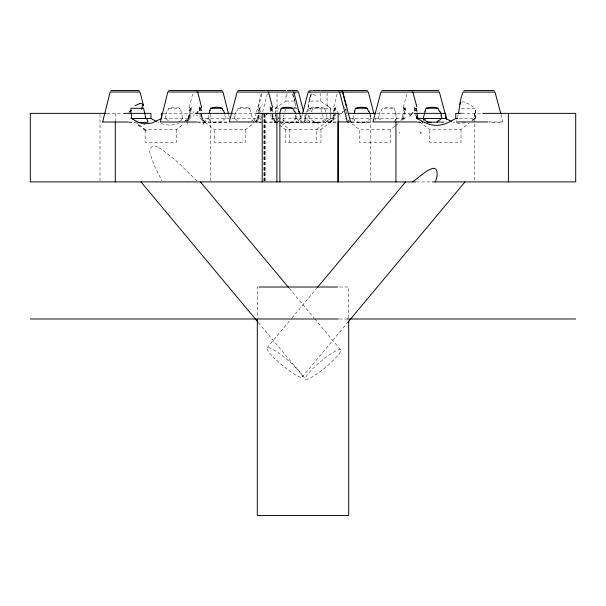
<?xml version="1.0" encoding="UTF-8"?>
<svg xmlns="http://www.w3.org/2000/svg" width="606" height="606" viewBox="0 0 606 606"><rect width="100%" height="100%" fill="white"/><g stroke="black" fill="none" stroke-linecap="round" stroke-linejoin="round"><path stroke-width="0.45" stroke-dasharray="3.03 2.27" d="M415.33 115.905L415.33 114.208M275.26 113.822L275.26 108.254L285.865 101.058L286.047 95.945M475.195 118.458L475.301 109.004L475.301 118.458L472.445 120.655M330.732 112.08L330.831 108.254A29.065 1.25 34.2 0 1 327.157 105.724M294.963 103.225L294.872 101.566M330.641 114.632L330.49 118.458L325.18 122.389A3.272 0.424 -38.5 0 0 325.24 122.45M187.163 121.298L190.86 118.458L190.86 108.254C187.436 105.823 191.829 108.633 190.261 110.087M190.413 108.254L189.496 118.458L187.315 120.73M279.51 125.048L285.221 129.434L320.96 129.434L335.239 118.458L335.239 108.254C331.838 105.838 336.216 108.633 334.641 110.08M334.8 108.254L334.429 112.436M404.338 110.701L404.55 108.254L403.573 118.458L401.687 120.397L403.573 118.458L403.899 115.261M189.86 114.61L189.739 115.913M256.224 121.329L259.966 118.458L259.966 108.254C256.906 105.133 261.11 110.906 259.02 112.428M189.678 116.564L189.496 118.458M259.194 110.709L259.429 108.254M334.224 114.61L334.103 115.913M331.717 120.685L333.845 118.458L334.353 113.299M334.035 116.557L333.845 118.458M256.33 120.647L255.77 121.268L258.383 118.458L258.929 113.292M258.724 115.261L258.383 118.458M189.663 110.087L188.648 118.458L186.428 121.155M189.587 110.716L189.875 108.254L190.845 108.254M188.958 115.913L189.117 114.61M188.648 118.458L188.883 116.564M258.414 113.292L259.035 108.254L259.951 108.254M259.035 108.254L258.732 110.709M258.08 115.913L258.164 115.261M333.989 110.08L332.921 118.458L330.111 122.048L331.474 122.495M333.906 110.709L334.217 108.254L335.224 108.254M257.997 116.557L257.755 118.458L255.406 121.268L255.724 120.867M257.755 118.458L258.3 114.155M333.247 115.913L333.414 114.61M332.921 118.458L333.08 117.2M403.748 108.853L403.831 108.254L404.944 108.254L404.959 118.458L401.642 121.011M403.831 108.254L402.414 118.458L400.831 120.397M402.679 116.557L402.414 118.458M207.934 118.412L208.873 114.466M278.404 118.458L278.79 116.806M283.131 121.98L283.108 118.329L284.047 114.481M283.078 118.458L283.934 119.003M352.866 118.428L353.874 114.299M458.144 114.632L457.689 116.541M189.284 107.232L192.92 92.869M254.209 121.147L255.876 114.473M261.353 116.973L260.103 121.98L260.55 122.344M306.477 113.027L304.22 121.98L305.757 122.495M306.704 112.133L311.673 92.907M256.512 111.951L261.459 92.862M262.618 111.951L267.352 93.68M302.303 114.466L300.387 121.957L301.955 122.495M333.656 107.239L337.39 92.907M310.499 108.254L309.507 112.08M308.848 114.632L307.848 118.458M258.398 107.217L262.209 92.938M304.924 121.957L305.636 122.442M501.026 114.458L502.859 122.147L489.307 122.495M309.977 97.414L309.007 101.058L320.347 101.058L330.921 108.254L330.921 118.458L316.643 129.434L316.643 142.236M403.346 107.239L407.224 92.968M310.083 97.028L311.128 93.21M309.772 98.172L311.181 92.945M284.699 112.133L285.184 110.557M164.968 118.458L166.271 114.61M309.075 118.458L310.416 114.61M234.083 118.458L235.211 115.261M305.136 118.458L306.265 115.261M378.212 118.458L379.364 115.261M167.741 110.716L168.794 108.254L171.142 107.52M311.666 111.345L313.014 108.254L315.938 107.421M236.726 111.345L238.097 108.254L240.544 107.504M307.787 111.345L309.158 108.254L311.643 107.497M380.924 111.345L382.333 108.254L394.052 108.254L390.908 107.489A16.567 11.567 29.6 0 0 385.136 107.459L382.515 108.186M330.323 122.207L332.141 120.23M330.134 121.98L331.081 120.685M186.284 121.351L187.118 120.268M267.064 347.836L291.251 318.854M291.857 318.127L316.65 288.418M302.243 376.985L347.018 323.316M186.731 121.351L187.981 120.026M331.512 120.897L330.497 121.98M135.168 121.753L145.16 129.434L176.573 129.434L183.716 123.95M199.988 114.208L199.988 118.458L214.266 129.434L245.68 129.434L252.823 123.95M352.124 123.95L359.267 129.434L390.681 129.434L394.968 126.146M395.68 125.594L399.248 122.851M419.61 121.753L429.609 129.434L461.022 129.434L469.589 122.851M277.025 107.141L275.412 108.254L275.525 112.08M396.892 118.579L395.089 119.7M327.255 118.534L325.52 119.609M182.762 118.564L180.974 119.655M188.905 118.518L189.004 113.36M188.701 118.64L188.087 118.996M187.883 119.117L184.126 121.155M204.987 122.245L203.684 122.495M292.903 121.957L292.372 122.086M297.584 122.556A3.189 2.015 15.3 0 0 298.144 122.48L298.644 121.98M297.182 121.98L296.796 122.071M366.971 121.98L366.585 122.071M465.249 122.73L459.083 123.382L452.879 122.026M221.478 122.011L215.198 122.011M419.208 122.495L420.45 122.291L420.064 121.942M274.738 122.495L275.844 122.336M300.053 122.495L301.621 121.957L299.781 114.807M304.629 122.495L306.166 121.98L304.288 114.473M291.857 122.162L286.343 122.162M315.597 122.162L310.083 122.162M296.205 122.154L291.228 122.17M365.994 122.154L361.009 122.17M319.218 122.17L317.809 122.26M318.574 122.223L314.234 122.154M317.703 122.268L315.014 122.223M365.213 122.223L361.653 122.223M285.865 101.058L294.751 101.058M168.794 108.254L180.096 108.254L177.164 107.52M238.097 108.254L249.589 108.254A45.586 40.663 -73.6 0 1 249.93 109.156M275.26 108.254L279.874 108.254M293.668 108.254L296.66 108.254M309.158 108.254L330.921 108.254M461.431 108.254L475.301 108.254L469.105 104.217L464.953 102.24M106.792 113.36L122.647 113.36M163.408 113.36L194.647 113.36M233.234 113.36L255.073 113.36M339.269 113.36L343.943 113.36M346.071 113.36L347.193 113.36M376.25 113.36L412.83 113.36M461.674 113.36L481.687 113.36M164.105 118.458L190.86 118.458M199.988 118.458L259.966 118.458M270.943 114.208L270.943 118.458L275.836 118.458M277.654 118.458L335.239 118.458M344.988 118.458L345.488 118.458M349.874 118.458L372.281 118.458M374.978 118.458L404.959 118.458M459.219 118.458L475.301 118.458M259.148 121.98L278.972 121.957M280.222 121.957L337.269 121.98M351.094 121.98L372.251 121.98M417.466 121.942L418.897 121.942M441.244 121.942L447.039 121.942M488.587 121.942L502.972 121.942M128.949 122.011L135.593 122.079M197.427 122.011L228.295 122.011M128.889 122.495L134.691 122.495M197.556 122.495L228.197 122.495M258.83 122.495L278.555 122.495M280.086 122.495L337.171 122.495M351.041 122.495L372.069 122.495M417.261 122.495L421.397 122.495M440.744 122.495L444.872 122.495M416.314 181.906L431.813 181.906M258.345 287.009L257.3 287.009L257.3 318.165M339.58 287.009L348.7 287.009L348.7 318.165M339.269 318.991L346.109 318.991M291.872 122.223L293.622 122.276M309.575 122.086L309.045 121.957M294.455 107.413L296.94 108.073M313.643 122.071L313.257 121.98M321.46 107.512L324.468 108.254M246.634 107.512L249.589 108.254M161.264 123.495L163.87 124.283A29.861 27.02 -90 0 0 175.732 124.419L176.929 124.056A42.481 38.436 -90 0 0 178.679 123.495M159.06 122.647L158.249 122.298A59.547 53.873 90 0 1 157.507 121.965M157.621 147.114C151.515 142.827 147.872 150.515 150.902 155.742A42.147 38.133 90 0 0 151.242 156.931L153.379 162.953A116.973 105.83 90 0 0 155.174 167.18L161.931 180.891M209.873 119.655L208.078 118.564L208.078 122.011M354.707 119.609L352.972 118.534L352.972 121.98M403.513 107.27L404.959 108.254M277.404 120.102L275.26 118.458L275.26 114.208M278.116 120.655L280.26 122.298M280.979 122.851L289.547 129.434L289.547 142.236M270.943 118.458L277.374 123.397M200.987 114.61L201.351 118.458L203.525 120.73M197.048 180.982L177.558 161.946L162.673 150A45.768 41.405 -90 0 0 157.628 147.084M272.321 116.557L272.526 118.458L275.306 121.458M202.866 120.026L204.866 122.185L204.108 121.351M348.298 120.458L349.094 121.306M274.571 120.647L275.753 121.957M272.912 116.557L273.154 118.458L275.783 121.639M201.965 116.564L202.199 118.458L205.055 122.124M289.274 288.342L314.06 318.036M314.665 318.756L340.655 349.897A22.846 3.765 -39.8 0 1 316.029 374.538A22.846 3.765 -39.8 0 1 312.514 368.971A22.846 3.765 -39.8 0 1 340.655 349.897M258.308 322.506L305.477 379.038M203.722 120.268L205.025 122.011A12.991 0.97 47.8 0 1 204.957 122.071M275.185 120.867L275.503 121.268M348.965 120.458L349.617 121.306M369.811 114.61L371.152 118.458M300.008 114.61L301.349 118.458M295.698 115.261L296.826 118.458M224.568 114.61L225.871 118.458M249.914 109.163L252.505 118.458M395.203 111.527L396.907 117.715M325.414 111.042L325.786 112.269M321.884 112.057L320.619 108.254L317.688 107.52A16.324 11.158 30.6 0 0 311.658 107.527M293.372 95.945L293.842 97.664M294.001 98.24L294.607 100.505M326.354 114.299L327.27 118.003M322.513 114.299L323.528 118.458M292.865 93.869L294.781 101.179M375.099 118.397L375.553 120.193M295.736 118.458L294.804 114.632M228.735 114.829L229.394 117.519M182.785 117.837L180.914 110.701A55.26 49.828 -73.6 0 0 180.179 108.224M346.897 115.261L346.98 115.913M346.087 108.853L346.314 110.709M346.427 111.572L346.647 113.299M272.609 114.155L273.154 118.458M201.677 114.163L202.199 118.458M201.73 114.61L201.806 115.261M271.98 113.292L272.526 118.458M272.185 115.261L272.253 115.913M200.866 113.299L201.351 118.458M345.587 110.08L345.481 108.853M345.496 109.072L345.64 110.709M320.135 93.18L320.347 101.058M275.722 117.185L275.616 114.632M474.657 113.36L474.657 181.906M474.581 113.36L474.581 118.458A61.804 47.935 -90 0 1 470.907 120.526M461.022 129.434L461.022 142.236L429.609 142.236L429.609 129.434M395.93 113.36L395.93 120.867M390.681 129.434L390.681 142.236L359.267 142.236L359.267 129.434M370.516 114.299L370.516 180.967M327.096 92.915L327.096 105.702M327.096 120.889L327.096 121.957M320.96 129.434L320.96 142.236L285.221 142.236L285.221 129.434M277.025 93.854L277.025 112.405M265.829 114.299L265.829 180.967M264.807 114.299L264.807 180.967M264.413 114.299L264.413 180.967M264.254 114.299L264.254 181.906M263.86 114.299L263.86 181.906M245.68 129.434L245.68 142.236L214.266 142.236L214.266 129.434M210.668 114.299L210.668 180.967M176.573 129.434L176.573 142.236L145.16 142.236L145.16 129.434M115.299 113.36L115.299 120.867M100.005 114.299L100.005 180.967M472.483 120.405A37.905 2.068 -37.4 0 1 475.172 118.344M461.961 102.043A14.718 6.287 51.9 0 1 464.908 102.149M456.144 120.42A37.905 21.165 -17.1 0 1 456.507 119.761M304.106 121.882A35.974 20.513 -11.7 0 1 306.894 118.246M309.045 108.262A28.247 15.453 10 0 1 309.143 101.096M306.075 122.541A3.272 2.121 -10.2 0 1 305.606 122.488M307.924 91.695A28.065 2.136 36.2 0 1 315.279 95.559M296.637 118.268A35.951 20.452 14 0 1 299.432 121.92M292.016 94.339A71.16 27.921 79.5 0 1 292.486 95.983M286.789 96.293A71.16 41.193 78.7 0 1 286.956 93.513M292.993 94.066A27.664 2.333 -36.8 0 1 296.251 93.362M295.395 103.134A28.338 15.135 -12.5 0 1 295.213 107.232M278.359 121.336A36.277 2.136 36.4 0 1 279.002 121.814M324.627 119.488A19.059 12.461 -29.6 0 1 316.93 123.654M309.84 121.268A17.786 11.097 -13.5 0 1 305.613 118.246M310.166 122.018A10.022 6.537 -21.3 0 1 309.658 121.95M316.317 122.268A8.56 5.265 -31 0 1 315.514 122.374M305.75 115.049A85.87 72.167 -75.5 0 1 305.992 114.39M307.015 111.754A85.87 72.167 -75.5 0 1 307.28 111.103M289.926 123.503A18.294 12.105 28.8 0 1 283.01 120.018M300.871 118.238A17.619 11.037 13 0 1 296.448 121.314M296.69 121.912A9.219 5.969 20.6 0 1 296.107 121.98M291.35 122.488A8.416 5.431 31.4 0 1 290.372 122.374M293.796 107.345A15.945 10.938 -29.6 0 1 294.448 107.436M285.115 110.519A52.389 47.192 73 0 1 285.631 108.974M394.173 108.194A53.752 48.76 -71 0 1 395.324 111.474M378.886 115.064A83.795 71.622 -74.4 0 1 380.454 111.118M380.636 119.973A18.824 11.847 -12.1 0 1 378.72 118.231M395.589 120.367A17.491 11.529 -28.3 0 1 394.286 121.132M408.8 113.837A17.93 0.424 48.9 0 1 409.944 115.117M405.323 110.103A17.066 0.75 52.9 0 1 403.748 107.573M405.74 107.58A80.848 11.014 -81.4 0 1 405.3 112.519M399.505 132.1A83.795 0.47 -82 0 1 399.324 133.411M397.877 122.67A20.915 3.742 -39.2 0 1 398.278 121.382M215.16 122.829A15.688 10.438 28.9 0 1 209.449 120.23M225.402 118.246A17.013 10.643 13.3 0 1 220.781 121.351M193.276 115.935A21.536 1.045 -43.4 0 1 194.337 114.882M194.041 113.049A16.627 0.545 51.9 0 1 192.867 111.474M191.473 107.057A81.787 9.605 -82.4 0 1 191.064 111.974M187.322 122.238A84.878 1.341 -82.8 0 1 187.019 124.715M184.716 122.033A21.127 3.439 -39.4 0 1 185.625 120.503M205.214 120.503A21.127 3.439 39.4 0 1 206.123 122.033M196.511 114.882A21.536 1.045 43.4 0 1 197.571 115.935M171.157 107.542A15.559 10.59 29.2 0 1 177.172 107.557M165.855 114.443A84.878 72.25 -76.2 0 1 167.332 110.527M168.362 120.579A17.013 10.643 -13.3 0 1 165.438 118.246M181.399 120.23A15.688 10.438 -28.9 0 1 178.255 121.889M284.987 123.692A19.187 12.567 29.4 0 1 280.131 121.42M277.662 119.799A19.187 12.567 29.4 0 1 277.268 119.511M296.349 118.238A17.854 11.158 13.3 0 1 292.115 121.268M292.289 121.95A10.022 6.545 21.2 0 1 291.781 122.018M286.418 122.374A8.56 5.28 30.9 0 1 285.615 122.268M295.97 114.39A85.87 72.319 75.4 0 1 296.213 115.049M264.042 114.428A21.649 0.803 -45 0 1 265.049 113.39M264.368 114.663A17.385 0.417 52.9 0 1 263.504 113.481M260.716 106.785A82.863 9.287 -81.7 0 1 260.588 108.194M260.315 111.087A82.863 9.287 -81.7 0 1 260.239 111.822M256.58 119.64A85.87 2.644 -82.2 0 1 256.202 122.579M253.035 122.965A21.24 3.431 -39.4 0 1 253.641 121.389M274.707 122.579A85.87 2.644 82.2 0 1 274.639 122.086M277.268 121.389A21.24 3.431 39.4 0 1 277.874 122.965M265.852 113.39A21.649 0.803 45 0 1 266.867 114.428M270.67 111.822A82.863 9.287 81.7 0 1 270.594 111.087M240.567 107.535A16.324 11.181 30.5 0 1 246.634 107.565M253.634 119.511A19.187 12.567 -29.4 0 1 248.165 122.776M234.696 115.049A85.87 72.319 -75.4 0 1 236.226 111.11M237.423 120.594A17.854 11.158 -13.3 0 1 234.56 118.238M313.991 121.321A17.68 11.082 -12.9 0 1 309.552 118.238M314.332 121.98A9.219 5.977 -20.5 0 1 313.749 121.912M320.074 122.374A8.416 5.439 -31.2 0 1 319.097 122.488M326.043 120.306A16.748 11.09 -28.7 0 1 320.453 122.95M324.566 108.209A54.434 49.154 -72.7 0 1 325.513 110.996M315.953 107.436A15.945 10.953 29.4 0 1 321.468 107.535M311.075 111.845A84.688 72.023 -75.5 0 1 311.332 111.193M348.609 123.154A84.688 1.348 82.4 0 1 348.374 121.359M344.458 107.83A78.651 9.431 82.1 0 1 344.405 107.156M351.2 121.435A21.028 3.53 39.4 0 1 351.669 122.609M359.775 122.95A16.748 11.09 28.7 0 1 354.184 120.306M338.663 115.079A21.846 0.886 -44 0 1 339.678 114.079M338.216 112.936A17.097 0.606 52.4 0 1 337.004 111.269M335.822 107.156A78.651 9.431 -82.1 0 1 335.656 109.216M331.846 121.359A84.688 1.348 -82.4 0 1 331.793 121.806M328.558 122.609A21.028 3.53 -39.4 0 1 329.285 120.988M370.675 118.238A17.68 11.082 12.9 0 1 366.236 121.321M366.478 121.912A9.219 5.977 20.5 0 1 365.895 121.98M361.131 122.488A8.416 5.439 31.2 0 1 360.153 122.374M272.867 356.646A22.846 3.765 39.8 0 0 301.993 377.212A22.846 3.765 39.8 0 0 279.101 353.374A22.846 3.765 39.8 0 0 272.867 356.646"/><path stroke-width="0.91" d="M130.888 113.436L130.941 108.254L143.614 108.254L145.826 118.458M458.454 113.352C459.871 106.255 459.931 99.005 463.105 92.104L495.004 92.104L500.806 113.617M457.235 118.458L457.386 117.822M102.672 122.011L104.293 115.322M104.497 114.489L110.141 92.006L140.031 92.006L143.546 105.898M302.515 113.625L308.219 92.074L368.327 92.044L373.97 113.92M209.093 113.633L209.934 110.701M279.639 113.519L280.987 109.163M354.093 113.496L354.813 111.042M459.666 104.702L460.795 102.74M425.094 111.527L423.208 118.458L425.2 119.7M435.29 181.755C438.017 176.694 438.865 164.877 430.275 169.301A42.814 38.792 90 0 0 425.071 172.248L412.8 181.762M317.256 287.698L405.55 181.906M347.624 322.589L465.014 181.906M272.458 107.224L271.48 108.254L271.715 110.709M201.465 107.254L200.435 108.254L200.586 110.087M381.575 90.976L382.53 90.506L437.759 90.506L438.714 90.976M463.742 90.976L464.696 90.506L493.405 90.506L494.36 90.976M237.749 90.968L238.688 90.506L285.835 90.506M308.848 90.968L311.363 90.506M110.731 90.945L111.633 90.506L138.532 90.506L139.441 90.945M168.407 90.945L169.316 90.506L221.531 90.506L222.432 90.945M161.393 118.481L161.431 113.36L162.749 113.36M160.779 118.874L152.023 123.048L144.683 123.821M457.886 118.458L455.788 118.458L449.387 121.957A54.745 49.601 -90 0 1 446.539 123.207C441.236 125.419 435.214 126.078 429.669 124.366M134.994 105.724L139.266 103.808M280.979 109.156A45.586 40.663 73.6 0 1 281.305 108.254L284.275 107.512M263.549 90.62L264.004 90.506M408.588 90.62L409.05 90.506M262.762 90.62L263.209 90.506M268.867 90.62L269.314 90.506M338.709 90.62L339.155 90.506M194.193 90.612L194.632 90.506M213.676 107.52L210.744 108.254L222.054 108.254L223.099 110.716M358.767 107.512L355.76 108.254L367.213 108.254L368.554 111.345M437.57 122.079L440.267 121.942M437.009 122.162L431.086 122.162M287.365 90.506L290.138 90.506M291.675 90.506L296.955 90.506L297.879 90.961M320.612 90.506L366.789 90.506L367.721 90.961M293.993 92.044L298.485 92.044L303.432 111.11M200.192 108.254L200.965 108.254L201.26 110.716M271.17 108.254L271.874 108.254L272.253 111.345M281.32 108.254L292.812 108.254L294.183 111.345M415.405 108.254L416.458 108.254L416.89 111.345M106.118 113.36L30.3 113.36L30.3 181.906L415.61 181.906M123.563 113.36L150.939 113.36L150.939 118.458L156.401 121.442M195.177 113.36L232.818 113.36M255.77 113.36L338.292 113.36M348.208 113.36L375.546 113.36M414.125 113.36L445.758 113.36L445.758 118.458L451.803 121.609M461.302 113.36L455.788 113.36L455.788 118.458M482.74 113.36L575.7 113.36L575.7 181.906L432.457 181.906M131.093 118.458L150.939 118.458M416.383 118.458L445.758 118.458M258.292 121.957L229.28 121.957L237.12 92.074L293.789 92.074L299.553 113.913M338.716 121.957L350.601 121.957L342.769 92.074M416.875 121.942L372.963 121.942L380.932 92.104L439.358 92.104L445.221 113.905M426.601 121.942L430.374 122.056M456.257 121.942L487.86 121.942M102.762 122.011L128.298 122.011M147.243 122.011L146.97 122.374A4.613 2.439 25.9 0 1 146.569 122.397L137.971 122.495M196.723 122.011L160.348 122.011L167.817 92.006L223.023 92.006L228.515 113.936M259.156 287.009L337.534 287.009M30.3 318.991L338.292 318.991M346.799 318.991L575.7 318.991M364.289 107.421L367.213 108.254M290.357 107.504L292.812 108.254M196.208 90.506L197.117 90.945M341.072 90.506L341.996 90.961M341.201 90.506L342.14 90.968M338.004 90.506L338.943 90.968M292.221 90.506L293.16 90.968M266.898 90.506L267.844 90.968M411.239 90.506L412.194 90.976M437.774 108.186L435.153 107.451A16.567 11.567 -29.6 0 0 429.381 107.504L426.245 108.254L437.956 108.254L439.365 111.345M222.054 108.254L219.705 107.52A15.559 10.59 -29.2 0 0 213.676 107.557M424.382 122.389L417.042 118.458L417.042 113.36M133.214 119.579L131.396 118.458L131.396 113.36M417.216 118.965L416.519 116.557M200.419 181.906L288.676 287.623M140.986 181.906L257.701 321.786M143.145 104.906L141.796 103.785A14.279 5.628 -49.3 0 0 139.327 103.687M297.955 109.459L298.228 110.08M298.493 110.709L298.75 111.345M440.926 115.261L442.077 118.458M412.83 92.104L416.822 106.762M339.572 92.074L347.405 121.957M268.466 92.074L272.389 106.762M445.69 115.693L446.63 119.261M342.61 92.044L346.443 106.754M197.707 92.006L201.442 106.754M417.875 118.458L417.428 115.261M415.951 110.701L415.739 108.254M508.396 113.36L508.396 181.906M423.405 118.594L423.405 120.056M395.93 121.806L395.93 181.906M348.7 320.998L348.7 515.494L257.3 515.494L257.3 319.104M338.171 113.36L338.087 181.906M338.042 121.806L338.042 181.906M279.881 113.36L279.881 181.906M276.881 113.36L276.881 181.906M262.193 113.36L262.193 181.906M115.299 121.806L115.299 181.906M144.561 124.079A47.73 37.019 90 0 1 133.267 119.45M429.495 124.328A45.586 41.299 -90 0 1 424.382 122.382M146.561 118.496A33.125 17.513 20.9 0 1 147.993 122.101M129.033 112.11A24.278 2.833 -36.1 0 1 131.57 110.383M142.357 105.436A22.361 8.795 -42.1 0 1 141.607 109.231M146.114 130.866A33.421 0.803 37.9 0 1 143.114 128.616M140.365 126.54A33.421 0.803 37.9 0 1 138.304 124.972M312.673 90.582A2.235 1.863 -89.6 0 1 313.158 90.514L319.604 90.506A2.235 0.614 -83.6 0 1 319.771 90.529M290.191 90.733A3.257 2.371 89.3 0 1 290.812 90.582M299.091 111.193A84.688 71.902 75.6 0 1 300.106 113.807M409.754 116.11A17.332 0.409 -48.9 0 1 412.989 112.496M420.965 133.411A83.795 0.47 82 0 1 420.784 132.1M422.011 121.382A20.915 3.742 39.2 0 1 422.412 122.882M414.852 111.087A80.848 11.014 81.4 0 1 414.549 107.58M429.737 122.821A17.491 11.529 28.3 0 1 424.7 120.367M441.569 118.231A18.824 11.847 12.1 0 1 437.365 121.291M437.479 121.942A10.181 6.727 19.6 0 1 436.934 122.011M431.154 122.359A9.401 5.863 30.1 0 1 430.427 122.26M424.965 111.474A53.752 48.76 71 0 1 426.116 108.194M439.835 111.118A83.795 71.622 74.4 0 1 441.403 115.064M209.85 110.663A55.26 49.828 73.6 0 1 210.668 108.224M223.516 110.527A84.878 72.25 76.2 0 1 224.515 113.125M197.98 111.474A16.627 0.545 -51.9 0 1 196.806 113.049M203.722 123.889A84.878 1.341 82.8 0 1 203.518 122.238M199.654 110.542A81.787 9.605 82.4 0 1 199.374 107.057M284.267 107.565A16.324 11.181 -30.5 0 1 290.342 107.535M294.683 111.11A85.87 72.319 75.4 0 1 295.72 113.731M267.405 113.481A17.385 0.417 -52.9 0 1 266.542 114.663M274.579 121.601A85.87 2.644 82.2 0 1 274.329 119.64M270.526 110.36A82.863 9.287 81.7 0 1 270.185 106.785M343.216 111.269A17.097 0.606 -52.4 0 1 342.375 112.436M354.715 110.996A54.434 49.154 72.7 0 1 355.661 108.209M358.76 107.535A15.945 10.953 -29.4 0 1 364.274 107.436M368.895 111.193A84.688 72.023 75.5 0 1 369.91 113.807"/></g></svg>
